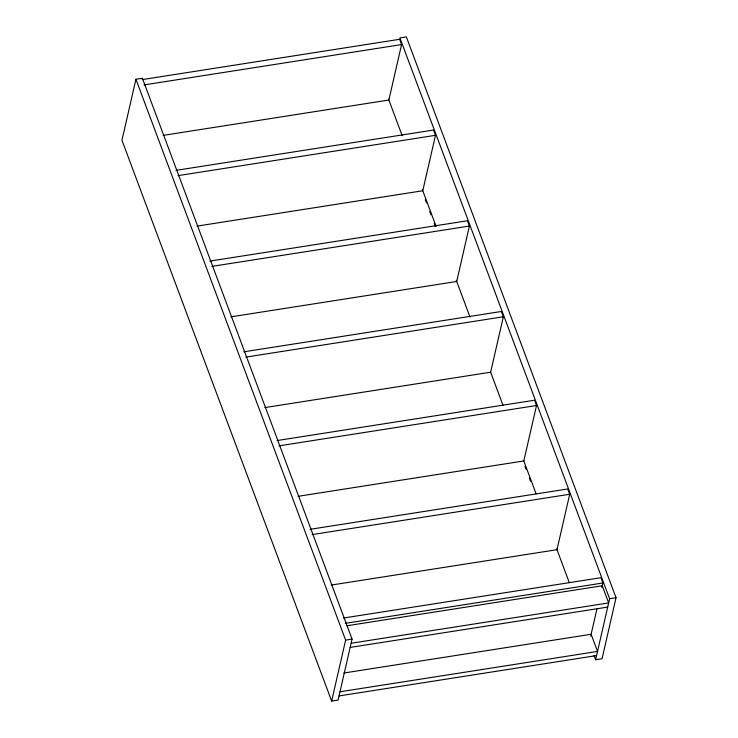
<?xml version="1.0" encoding="UTF-8"?>
<svg xmlns="http://www.w3.org/2000/svg" width="738" height="738" viewBox="0 0 738 738"><rect width="100%" height="100%" fill="white"/><g stroke="black" fill="none" stroke-linecap="round" stroke-linejoin="round"><path stroke-width="1.11" d="M135.93 79.261L121.954 140.248L331.648 701.1L338.087 700.094L352.063 639.099L142.379 78.256L135.93 79.261L345.624 640.114L331.648 701.1M142.056 79.639L399.599 39.299L401.573 44.584L388.861 100.027L163.089 135.395M175.976 170.367L433.52 130.026L435.494 135.312L422.782 190.755L197.009 226.123M209.896 261.095L467.44 220.754L469.414 226.04L456.711 281.482L230.939 316.851M243.826 351.823L501.36 311.482L503.344 316.768L490.632 372.21L264.859 407.579M276.999 440.568L534.543 400.227L536.517 405.513L523.805 460.955L298.032 496.323M310.181 529.312L567.716 488.962L569.699 494.248L556.987 549.699L331.214 585.068M590.677 636.221L597.033 608.499M601.857 587.43L602.872 582.992L600.898 577.706L343.364 618.047M595.621 659.744L609.606 598.758L399.913 37.906L406.352 36.9L616.045 597.752L602.07 658.739L595.621 659.744L594.016 655.436M144.03 84.925L401.573 44.584M177.959 175.653L435.494 135.312M211.88 266.39L469.414 226.04M245.8 357.118L503.344 316.768M278.982 445.853L536.517 405.513M312.156 534.598L569.699 494.248M345.338 623.342L602.872 582.992M346.971 625.759L602.245 585.769L608.656 602.918L351.113 643.259M345.624 640.114L352.063 639.099M609.606 598.758L616.045 597.752M350.163 647.42L607.697 607.079M343.788 673.028L591.12 634.283L597.531 651.433L339.997 691.774M339.037 695.934L596.581 655.584M388.502 99.058L402.21 135.727M422.376 189.666L436.093 226.345M456.259 280.283L469.977 316.962M490.539 371.98L503.048 405.42M523.62 460.438L536.12 493.879M556.692 548.897L569.192 582.337M425.291 199.684L426.499 202.922M429.728 211.557L430.937 214.786M434.165 223.42L435.374 226.658M524.912 466.139L526.12 469.377M529.349 478.012L530.557 481.241"/></g></svg>
